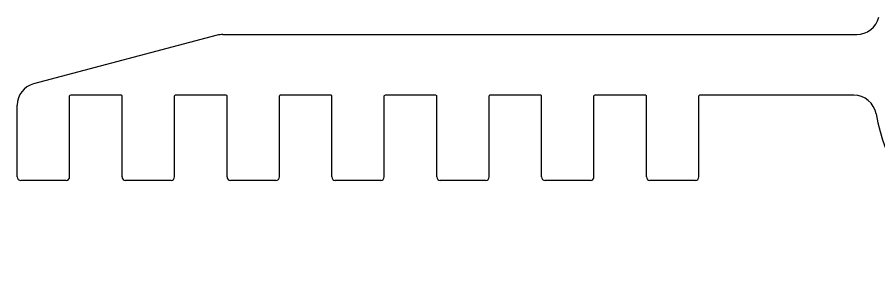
# Model space of a CAD drawing. Extents: x 0.45 to 8.09, y -8.91 to -0.36.
# Drawn here: x 1.925 to 3.157, y -5.256 to -4.883 of the extents above; entities that cross this region are included whole.
import ezdxf

# ---------------------------------------------------------------- set-up
doc = ezdxf.new("R2010")
doc.units = 0

msp = doc.modelspace()

# ---------------------------------------------------------------- linework, layer by layer
at = {"color": 7}
for p, q in [((2.2108, -4.9086), (1.948, -4.9784)), ((2.2188, -4.9076), (3.1255, -4.9076)), ((1.9997, -5.1116), (1.9997, -4.9956)), ((2.0738, -4.9946), (2.0008, -4.9946)), ((2.0747, -5.1116), (2.0747, -4.9956)), ((2.1498, -5.1116), (2.1498, -4.9956)), ((2.2237, -4.9946), (2.1508, -4.9946)), ((2.2248, -5.1116), (2.2248, -4.9956)), ((2.2998, -5.1116), (2.2998, -4.9956)), ((2.3738, -4.9946), (2.3007, -4.9946)), ((2.3747, -5.1116), (2.3747, -4.9956)), ((2.4497, -5.1116), (2.4497, -4.9956)), ((2.5237, -4.9946), (2.4508, -4.9946)), ((2.5248, -5.1116), (2.5248, -4.9956)), ((2.5998, -5.1116), (2.5998, -4.9956)), ((2.6737, -4.9946), (2.6007, -4.9946)), ((2.6748, -5.1116), (2.6748, -4.9956)), ((2.7497, -5.1116), (2.7497, -4.9956)), ((2.8238, -4.9946), (2.7508, -4.9946)), ((2.8247, -5.1116), (2.8247, -4.9956)), ((2.8998, -5.1116), (2.8998, -4.9956)), ((3.1212, -4.9946), (2.9008, -4.9946)), ((1.9248, -5.1116), (1.9248, -5.0086)), ((1.9948, -5.1166), (1.9297, -5.1166)), ((2.1447, -5.1166), (2.0798, -5.1166)), ((2.2948, -5.1166), (2.2298, -5.1166)), ((2.4448, -5.1166), (2.3797, -5.1166)), ((2.5947, -5.1166), (2.5298, -5.1166)), ((2.7448, -5.1166), (2.6797, -5.1166)), ((2.8947, -5.1166), (2.8298, -5.1166))]:
    msp.add_line(p, q, dxfattribs=at)
for centre, radius, start, end in [((3.1255, -4.8751), 0.0325, 269.996, 346.1384), ((2.2188, -4.9383), 0.0307, 89.9462, 105.0819), ((1.956, -5.0086), 0.0313, 104.8762, 180.0039), ((2.0007, -4.9956), 0.001, 89.7957, 179.4063), ((2.0738, -4.9956), 0.000996, 0.32, 90.0006), ((2.1508, -4.9956), 0.000998, 90.0564, 179.5432), ((2.2238, -4.9956), 0.000998, 0.4572, 90.2615), ((2.3007, -4.9956), 0.000998, 90.0564, 179.5432), ((2.3738, -4.9956), 0.000996, 0.32, 90.0006), ((2.4507, -4.9956), 0.001, 89.7957, 179.4063), ((2.5238, -4.9956), 0.000998, 0.4572, 90.2615), ((2.6007, -4.9956), 0.000998, 90.0564, 179.5432), ((2.6738, -4.9956), 0.000998, 0.4572, 90.2615), ((2.7507, -4.9956), 0.001, 89.7957, 179.4063), ((2.8238, -4.9956), 0.000996, 0.32, 90.0006), ((2.9008, -4.9956), 0.000998, 90.0564, 179.5432), ((3.1212, -5.0271), 0.0325, 10.1645, 90.0084), ((3.4338, -4.9711), 0.285, 190.1575, 269.9991), ((1.9298, -5.1116), 0.005, 179.941, 269.9795), ((1.9947, -5.1116), 0.005, 270.0365, 0.059), ((2.0797, -5.1116), 0.005, 179.9681, 270.0319), ((2.1447, -5.1116), 0.00501, 270.0112, 0.0047), ((2.2298, -5.1116), 0.005, 179.941, 269.9795), ((2.2947, -5.1116), 0.005, 270.0365, 0.059), ((2.3797, -5.1116), 0.005, 179.941, 269.9795), ((2.4447, -5.1116), 0.005, 270.0365, 0.059), ((2.5298, -5.1116), 0.005, 179.941, 269.9795), ((2.5948, -5.1116), 0.005, 269.9569, 0.059), ((2.6798, -5.1116), 0.005, 179.941, 269.9795), ((2.7447, -5.1116), 0.005, 270.0365, 0.059), ((2.8297, -5.1116), 0.005, 179.9681, 270.0319), ((2.8947, -5.1116), 0.00501, 270.0112, 0.0047)]:
    msp.add_arc(centre, radius, start, end, dxfattribs=at)

doc.saveas('drawing.dxf')
